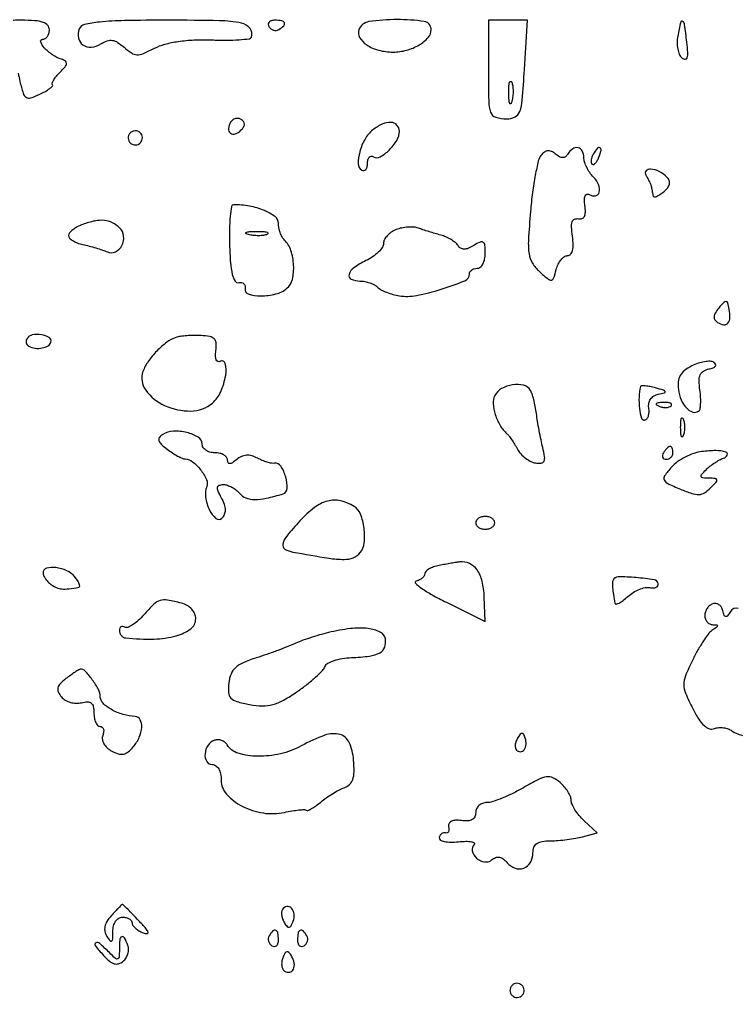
# Model space of a CAD drawing. Extents: x 0 to 5034, y 0 to 2560.
# Drawn here: x 1791.3 to 1904, y 2406.4 to 2560.1 of the extents above; entities that cross this region are included whole.
import ezdxf

# ---------------------------------------------------------------- set-up
doc = ezdxf.new("R2010")
doc.units = 0

msp = doc.modelspace()

# ---------------------------------------------------------------- linework, layer by layer
for points in [[(1791.104557, 2551.696233, 0.017427), (1791.368813, 2550.369224, 0.01855), (1791.873074, 2548.536586, 0.174629), (1792.360231, 2547.897593, 0.224943), (1793.074412, 2547.803406, 0.032397), (1794.480419, 2548.358741, 0.018174), (1795.36385, 2548.815614, 0.032807), (1796.045486, 2549.261434, 0.039709), (1796.476728, 2549.642863, 0.408905), (1796.474769, 2549.858564, -0.301493), (1796.425231, 2550.103263, -0.041186), (1796.672704, 2550.592586, -0.036159), (1797.101047, 2551.188988, -0.022571), (1797.681548, 2551.824405, 0.020427), (1798.472529, 2552.682798, 0.150175), (1798.690045, 2553.189375, 0.276204), (1798.519814, 2553.559077, 0.069753), (1797.901786, 2553.866071, -0.069842), (1796.50427, 2554.560572, -0.05281), (1795.199092, 2555.673784, -0.10478), (1794.638001, 2556.588348, -0.518164), (1794.928571, 2557, 0.138775), (1795.337148, 2557.115627, 0.100075), (1795.685268, 2557.440625, 0.085667), (1795.919674, 2557.926711, 0.069717), (1796, 2558.5, 0.18586), (1795.732647, 2559.194388, 0.127189), (1795.01943, 2559.66445, 0.065119), (1793.723681, 2559.926644, 0.017402), (1791.616577, 2560, 0.016227), (1789.104753, 2559.918459, 0.103765)], [(1904.274804, 2467.546629, 0.334348), (1903.040227, 2467.065089, -0.021241), (1902.573104, 2466.376477, -0.267739), (1902.295938, 2466.25632, -0.290221), (1902.06975, 2466.438881, -0.023888), (1901.851277, 2467.201392, 0.086163), (1901.622262, 2467.7383, 0.102907), (1901.236, 2468.12862, 0.111927), (1900.7537, 2468.311596, 0.118274), (1900.25, 2468.263206, 0.09214), (1899.772214, 2467.992814, 0.069352), (1899.367188, 2467.543463, 0.067991), (1899.093621, 2466.990345, 0.081061), (1899, 2466.416667, 0.086757), (1899.094777, 2465.874553, 0.09314), (1899.367188, 2465.411648, 0.098871), (1899.773124, 2465.099163, 0.11214), (1900.25, 2464.984687, -0.021744), (1900.870951, 2464.950046, -0.382362), (1900.996305, 2464.813081, -0.245609), (1900.890991, 2464.606236, -0.013091), (1900.258639, 2464.18101, 0.086594), (1899.66119, 2463.637046, 0.017586), (1898.820664, 2462.470329, 0.018054), (1897.929189, 2461.026127, 0.016054), (1897.106591, 2459.464482, 0.015235), (1895.968514, 2456.931307, 0.098093), (1895.696249, 2455.561594, 0.101562), (1895.972222, 2454.21246, 0.016887), (1897.101559, 2451.800929, 0.024022), (1898.044716, 2450.152823, 0.064315), (1898.910577, 2449.117008, 0.104567), (1899.727257, 2448.630013, 0.175709), (1900.516341, 2448.644644, -0.07111), (1901.185271, 2448.797342, -0.052474), (1901.94561, 2448.780302, -0.052914), (1902.677861, 2448.606539, -0.076676), (1903.262735, 2448.293242, 0.06854), (1903.926939, 2447.923492, 0.025444), (1904.944366, 2447.586084, 0.024645)]]:
    msp.add_lwpolyline(points, format="xyb")
for points in [[(1800.685134, 2558.621855, 0.141891), (1800.564063, 2557.192586, 0.194381), (1801.265574, 2556.125041, 0.175413), (1802.582268, 2555.777362, 0.11782), (1804.072391, 2556.277282, -0.054576), (1805.065705, 2556.75613, -0.122029), (1805.894353, 2556.837013, -0.109247), (1806.723809, 2556.521779, -0.038705), (1807.734291, 2555.740463, 0.038849), (1808.879562, 2554.855452, 0.13836), (1809.755059, 2554.579564, 0.108367), (1810.767337, 2554.769625, 0.019276), (1812.521234, 2555.595394, -0.054139), (1814.154014, 2556.229456, -0.029341), (1816.266217, 2556.665478, -0.025954), (1818.739635, 2556.896195, -0.01934), (1821.481003, 2556.902878, 0.010356), (1823.806044, 2556.866778, 0.016201), (1825.805357, 2556.941959, 0.010407), (1827.423686, 2557.089305, 0.281048), (1827.75, 2557.342336, 0.26218), (1827.544689, 2558.704899, 0.179105), (1826.181648, 2559.548054, 0.045239), (1822.750434, 2559.923907, 0.004672), (1814.606989, 2560, 0.004316), (1807.786748, 2559.941128, 0.020354), (1803.879854, 2559.714403, 0.031338), (1801.498435, 2559.326851, 0.250131)], [(1830.510081, 2558.983688, 0.090427), (1830.820631, 2558.639411, 0.095498), (1831.22714, 2558.434921, 0.099685), (1831.665803, 2558.401101, 0.108373), (1832.069098, 2558.542705, 0.050477), (1832.838655, 2559.13314, 0.315493), (1832.933879, 2559.592818, 0.25701), (1832.519563, 2559.914842, 0.039415), (1831.440983, 2560, 0.067432), (1830.890269, 2559.925389, 0.140899), (1830.524436, 2559.701458, 0.190788), (1830.397824, 2559.36964, 0.136093)], [(1844.644227, 2558.515254, 0.230615), (1844.751381, 2557.285268, 0.112918), (1845.8676, 2556.12276, 0.082123), (1847.758809, 2555.285113, 0.063352), (1850, 2555, 0.06585), (1852.139316, 2555.282975, 0.067457), (1854.112662, 2556.112015, 0.078705), (1855.522429, 2557.27442, 0.183051), (1856, 2558.535184, 0.371863), (1854.914222, 2559.793222, 0.037138), (1850.625259, 2560.104657, 0.036292), (1846.218021, 2559.776568, 0.27072)], [(1865, 2553, 0.003977), (1865.045557, 2547.271908, 0.077003), (1865.344287, 2545.527541, 0.242528), (1866.138576, 2544.754847, 0.074109), (1867.847964, 2544.500341, 0.112148), (1869.176873, 2544.802408, 0.196259), (1869.92325, 2545.625866, 0.066598), (1870.320519, 2547.438592, 0.005543), (1870.665912, 2552.250341), (1871.135896, 2560), (1868.067948, 2560), (1865, 2560)], [(1894.756463, 2557.50635, 0.047363), (1894.659603, 2556.481474, 0.048353), (1894.758669, 2555.463973, 0.053043), (1895.025186, 2554.601401, 0.118655), (1895.433371, 2554.055297, 0.165208), (1895.922199, 2553.868356, 0.34146), (1896.23584, 2554.092402, 0.088816), (1896.330462, 2554.909771, 0.013577), (1896.184079, 2556.548948, 0.004734), (1895.831456, 2559.339721, 0.214423), (1895.530904, 2559.82167, 0.52632), (1895.214584, 2559.69598, 0.008683)], [(1868.692991, 2547.269032, -0.087174), (1868.51666, 2546.883358, -0.597527), (1868.356533, 2546.900903, -0.080377), (1868.235556, 2547.431793, -0.012823), (1868.194949, 2548.5, -0.014395), (1868.212705, 2549.580113, -0.052471), (1868.315079, 2550.257153, -0.333666), (1868.47713, 2550.386009, -0.31318), (1868.655937, 2550.269032, -0.06278), (1868.814405, 2549.671085, -0.030339), (1868.872264, 2548.880008, -0.029507), (1868.832894, 2548.036634, -0.037336)], [(1824.468963, 2543.949781, 0.116221), (1824.141241, 2542.967994, 0.258096), (1824.448742, 2542.268926, 0.251496), (1825.214666, 2542.146534, 0.113251), (1826.103799, 2542.703799, 0.053431), (1826.515485, 2543.214314, 0.136091), (1826.655459, 2543.664644, 0.169261), (1826.531428, 2544.059296, 0.094625), (1826.156231, 2544.403444, 0.105525), (1825.716563, 2544.560607, 0.099247), (1825.240657, 2544.529717, 0.096292), (1824.801911, 2544.315254, 0.09291)], [(1808.552786, 2542.08541, 0.099038), (1808.401684, 2541.679226, 0.097945), (1808.417584, 2541.244476, 0.097945), (1808.597789, 2540.848514, 0.099038), (1808.91459, 2540.552786, 0.099038), (1809.320774, 2540.401684, 0.097945), (1809.755524, 2540.417584, 0.097945), (1810.151486, 2540.597789, 0.099038), (1810.447214, 2540.91459, 0.099038), (1810.598316, 2541.320774, 0.097945), (1810.582416, 2541.755524, 0.097945), (1810.402211, 2542.151486, 0.099038), (1810.08541, 2542.447214, 0.099038), (1809.679226, 2542.598316, 0.097945), (1809.244476, 2542.582416, 0.097945), (1808.848514, 2542.402211, 0.099038)], [(1846.81879, 2542.75, 0.095311), (1845.602737, 2541.324602, 0.062416), (1844.776098, 2539.32265, 0.068727), (1844.530933, 2537.442776, 0.257918), (1845.09388, 2536.441979, 0.167665), (1845.437116, 2536.364744, 0.190163), (1845.733827, 2536.521767, 0.12142), (1845.934534, 2536.920279, 0.056284), (1846, 2537.5, -0.057244), (1846.066508, 2538.079017, -0.12325), (1846.270068, 2538.475825, -0.190611), (1846.571045, 2538.630549, -0.164385), (1846.91938, 2538.549826, 0.270185), (1847.974419, 2538.522593, 0.069148), (1849.399443, 2539.58367, 0.064362), (1850.601613, 2541.119497, 0.134703), (1851, 2542.571429, 0.191448), (1850.6208, 2543.525475, 0.195297), (1849.693972, 2543.948767, 0.119199), (1848.322462, 2543.678454, 0.060715)], [(1873.265022, 2538.762331, 0.109922), (1872.83955, 2537.884129, 0.011661), (1872.365276, 2535.64657, 0.013947), (1871.931834, 2532.920082, 0.010774), (1871.606784, 2529.928119, 0.007476), (1871.2863, 2525.467156, 0.051304), (1871.38681, 2523.271795, 0.100095), (1871.913946, 2521.817751, 0.072103), (1873.01737, 2520.484281, 0.009971), (1874.380494, 2519.299247, 0.207114), (1874.888481, 2519.14919, 0.287776), (1875.249028, 2519.441726, 0.018246), (1875.659561, 2520.806162, -0.048603), (1875.968682, 2521.64542, -0.058231), (1876.420227, 2522.35556, -0.068371), (1876.93806, 2522.839494, -0.154984), (1877.443439, 2523, 0.21359), (1877.922368, 2523.214369, 0.1213), (1878.225448, 2523.785797, 0.070383), (1878.325849, 2524.732041, 0.027733), (1878.207469, 2526.039779, -0.022119), (1878.06124, 2527.475552, -0.095577), (1878.174682, 2528.321469, -0.207521), (1878.537442, 2528.72429, -0.160607), (1879.130662, 2528.789779, 0.136585), (1879.701507, 2528.825759, 0.195297), (1880.078507, 2529.156531, 0.115515), (1880.238398, 2529.824729, 0.036116), (1880.168623, 2530.859311, -0.031435), (1880.097784, 2531.781171, -0.097326), (1880.209144, 2532.392451, -0.228899), (1880.477861, 2532.641042, -0.215768), (1880.849525, 2532.592999, 0.185677), (1881.827923, 2532.408481, 0.297053), (1882.423759, 2532.972838, 0.162555), (1882.320242, 2534.156007, 0.094237), (1881.509191, 2535.347952, -0.045457), (1880.931604, 2536.041327, -0.037057), (1880.443325, 2536.875425, -0.03842), (1880.108132, 2537.71774, -0.075626), (1880, 2538.428571, 0.118109), (1879.755014, 2539.451223, 0.228018), (1879.101139, 2539.950543, 0.206641), (1878.246318, 2539.773924, 0.101832), (1877.469989, 2538.951442, -0.094464), (1877.099855, 2538.547656, -0.163146), (1876.671313, 2538.407048, -0.125886), (1876.161756, 2538.540888, -0.046386), (1875.543651, 2538.963773, 0.05983), (1874.896705, 2539.381378, 0.136301), (1874.329786, 2539.486156, 0.139801), (1873.799525, 2539.282937, 0.064312)], [(1881.458881, 2538.933469, 0.049364), (1881.242038, 2538.490157, 0.059701), (1881.133355, 2538.040231, 0.070517), (1881.142323, 2537.651151, 0.156651), (1881.276326, 2537.390341, 0.281567), (1881.50546, 2537.335123, 0.118528), (1881.786868, 2537.507038, 0.069269), (1882.083816, 2537.899181, 0.035865), (1882.345077, 2538.456872, 0.029555), (1882.696703, 2539.564815, 0.344086), (1882.525317, 2539.954259, 0.36195), (1882.120758, 2539.871774, 0.030391)], [(1889.729924, 2535.662215, -0.018005), (1890.023301, 2535.162231, -0.015859), (1890.293378, 2534.621088, -0.016134), (1890.505713, 2534.117373, -0.045462), (1890.609687, 2533.75, 0.0009), (1890.672514, 2533.41749, 0.000603), (1890.745502, 2533.037469, 0.000607), (1890.817092, 2532.669537, 0.001199), (1890.875, 2532.377555, 0.360415), (1891.043622, 2532.240983, 0.091401), (1891.416356, 2532.313972, 0.052781), (1891.941582, 2532.588168, 0.026538), (1892.542382, 2533.035174, 0.047093), (1893.1766, 2533.671224, 0.11873), (1893.461218, 2534.255222, 0.153482), (1893.412756, 2534.807957, 0.098658), (1893.052504, 2535.347496, 0.081164), (1891.853714, 2536.209536, 0.092011), (1890.493456, 2536.59766, 0.239366), (1889.782049, 2536.317262, 0.33475)], [(1824.309477, 2524.75, 0.011376), (1824.462864, 2521.870906, 0.039934), (1824.750729, 2520.03825, 0.075835), (1825.171114, 2519.006785, 0.317519), (1825.75, 2518.75, -0.091399), (1826.20796, 2518.756918, -0.143633), (1826.559375, 2518.58608, -0.153705), (1826.747783, 2518.263008, -0.109274), (1826.75, 2517.840909, 0.38713), (1827.256872, 2516.968418, 0.077272), (1829.202033, 2516.67137, 0.061464), (1831.586553, 2516.972139, 0.111579), (1833.329694, 2517.858659, 0.164848), (1834.189471, 2519.256863, 0.069065), (1834.383202, 2521.487177, 0.066756), (1833.952157, 2523.795892, 0.116095), (1832.94018, 2525.45, -0.070655), (1832.579762, 2525.934963, -0.038549), (1832.276178, 2526.612969, -0.037507), (1832.069176, 2527.363985, -0.048531), (1832, 2528.075, 0.237137), (1831.473015, 2529.12366, 0.061817), (1829.783091, 2530.08224, 0.052541), (1827.461649, 2530.768713, 0.045665), (1824.934477, 2531, 0.367733), (1824.620312, 2530.732811, 0.015398), (1824.41448, 2529.164062, 0.020296), (1824.295125, 2527.146278, 0.012243)], [(1801.25, 2527.902187, 0.03341), (1800.388708, 2527.514224, 0.043017), (1799.660938, 2527.041563, 0.049068), (1799.152386, 2526.558174, 0.180085), (1799, 2526.148801, 0.196367), (1799.157659, 2525.762841, 0.059429), (1799.660938, 2525.358781, 0.049468), (1800.388668, 2524.999218, 0.036636), (1801.25, 2524.745173, -0.011802), (1802.229897, 2524.508308, -0.008425), (1803.315219, 2524.199005, -0.008513), (1804.340398, 2523.86891, -0.017966), (1805.120958, 2523.571125, 0.21375), (1806.391362, 2523.597523, 0.166285), (1807.393059, 2524.571742, 0.14607), (1807.664119, 2526.064201, 0.170363), (1807.042905, 2527.357095, 0.082299), (1805.919627, 2528.161, 0.091031), (1804.635421, 2528.523866, 0.074969), (1803.108411, 2528.438514, 0.037751)], [(1850.5, 2527.079282, 0.055741), (1849.735138, 2526.67759, 0.057664), (1849.0875, 2526.120749, 0.063986), (1848.646921, 2525.500522, 0.123076), (1848.5, 2524.912694, -0.149538), (1848.309033, 2524.288447, -0.050072), (1847.692188, 2523.546837, -0.044534), (1846.802347, 2522.815534, -0.038009), (1845.75, 2522.208909, 0.04118), (1843.859919, 2521.103369, 0.169443), (1843.097, 2520.042652, 0.374768), (1843.440211, 2519.292926, 0.106489), (1844.8, 2519, -0.046934), (1845.560449, 2518.928461, -0.037399), (1846.356594, 2518.714656, -0.038635), (1847.06954, 2518.401087, -0.073585), (1847.571385, 2518.028615, 0.075565), (1848.114585, 2517.628757, 0.027576), (1848.985519, 2517.230831, 0.026591), (1850.00121, 2516.893941, 0.028711), (1851.021385, 2516.676828, 0.086751), (1853.688787, 2516.732276, 0.026981), (1857.588723, 2517.718972, 0.019894), (1861.281323, 2519.031563, 0.306456), (1862, 2520.094002, -0.136832), (1862.096353, 2520.439495, -0.100252), (1862.367188, 2520.733863, -0.086333), (1862.772289, 2520.932022, -0.070793), (1863.25, 2521, 0.181627), (1863.727124, 2521.179229, 0.091173), (1864.132812, 2521.691002, 0.071106), (1864.407648, 2522.452261, 0.051167), (1864.5, 2523.352346, 0.022809), (1864.441965, 2524.623886, 0.220335), (1864.177927, 2525.07978, 0.265738), (1863.696937, 2525.124461, 0.03189), (1862.719487, 2524.602346, -0.035594), (1861.848655, 2524.145434, -0.101898), (1861.183322, 2524.004356, -0.144791), (1860.657089, 2524.156664, -0.104651), (1860.219487, 2524.587716, 0.07793), (1859.802866, 2525.044049, 0.033408), (1859.123849, 2525.517134, 0.032033), (1858.318441, 2525.934074, 0.036472), (1857.5, 2526.224262, -0.005081), (1856.624719, 2526.474043, -0.003594), (1855.646875, 2526.771532, -0.003627), (1854.7165, 2527.069325, -0.007651), (1854, 2527.31661, 0.069155), (1853.281728, 2527.469358, 0.034802), (1852.353125, 2527.471096, 0.033743), (1851.375855, 2527.338193, 0.042425)], [(1830.269032, 2526.344063, -0.06278), (1829.671085, 2526.185595, -0.030339), (1828.880008, 2526.127736, -0.029507), (1828.036634, 2526.167106, -0.037336), (1827.269032, 2526.307009, -0.087174), (1826.883358, 2526.48334, -0.597527), (1826.900903, 2526.643467, -0.080377), (1827.431793, 2526.764444, -0.012823), (1828.5, 2526.805051, -0.014395), (1829.580113, 2526.787295, -0.052471), (1830.257153, 2526.684921, -0.333666), (1830.386009, 2526.52287, -0.31318)], [(1901.201442, 2514.744753, 0.03643), (1900.653026, 2513.975362, 0.116848), (1900.460023, 2513.380616, 0.171997), (1900.587752, 2512.89952, 0.104642), (1901.017973, 2512.488892, 0.102076), (1901.968751, 2512.141695, 0.255493), (1902.639612, 2512.389321, 0.176393), (1902.957434, 2513.214323, 0.052863), (1902.838397, 2514.577456, 0.021049), (1902.603625, 2515.558794, 0.307156), (1902.344315, 2515.776262, 0.235521), (1901.987779, 2515.64175, 0.013835)], [(1792.487659, 2509.980032, 0.086456), (1792.347192, 2509.629461, 0.102024), (1792.345313, 2509.272696, 0.11056), (1792.481778, 2508.965717, 0.11748), (1792.733688, 2508.754232, 0.085984), (1793.764165, 2508.443417, 0.076224), (1794.8851, 2508.477903, 0.087776), (1795.803236, 2508.82141, 0.194412), (1796.25, 2509.404671, 0.34024), (1795.96037, 2510.116771, 0.094491), (1794.74709, 2510.546191, 0.079865), (1793.313066, 2510.535234, 0.215807)], [(1815.883175, 2510.127725, 0.081431), (1814.453008, 2509.375413, 0.03839), (1812.884541, 2507.990014, 0.038243), (1811.519793, 2506.350198, 0.068449), (1810.710242, 2504.798867, 0.249164), (1811.137757, 2501.852607, 0.128444), (1814.109568, 2499.435504, 0.110864), (1818.248667, 2498.568382, 0.173119), (1821.625, 2499.828296, 0.115922), (1822.919493, 2501.566985, 0.058181), (1823.7147, 2504.203432, 0.110497), (1823.634989, 2506.039453, 0.501968), (1822.793623, 2506.372452, -0.248111), (1822.461121, 2506.350083, -0.201124), (1822.212907, 2506.614068, -0.090532), (1822.106343, 2507.209502, -0.035489), (1822.168623, 2508.044737, 0.051505), (1822.218285, 2509.21374, 0.180101), (1821.917823, 2509.892298, 0.153925), (1821.209014, 2510.272297, 0.034938), (1819.837565, 2510.433236, 0.016185), (1818.723469, 2510.449504, 0.014836), (1817.577709, 2510.395113, 0.015029), (1816.558445, 2510.285467, 0.046166)], [(1896.944166, 2505.646902, 0.048411), (1895.811779, 2504.931655, 0.099075), (1895.127443, 2504.1406, 0.105319), (1894.824487, 2503.181049, 0.059727), (1894.85306, 2501.957886, 0.06285), (1895.303744, 2500.317989, 0.088576), (1896.120666, 2499.044681, 0.126019), (1897.099472, 2498.413201, 0.222522), (1898.035523, 2498.521955, 0.212611), (1898.25582, 2498.84518, 0.030039), (1898.35393, 2499.664376, 0.029905), (1898.353249, 2500.704505, 0.021324), (1898.233356, 2501.863406, -0.02972), (1898.105035, 2503.34653, -0.108039), (1898.281114, 2504.270239, -0.157071), (1898.778907, 2504.843329, -0.087387), (1899.650086, 2505.180895, 0.039181), (1900.324363, 2505.370166, 0.141631), (1900.680168, 2505.631431, 0.288199), (1900.707826, 2505.922179, 0.136336), (1900.444166, 2506.212477, 0.136844), (1899.870164, 2506.384045, 0.044694), (1898.980509, 2506.320881, 0.040649), (1897.957384, 2506.06892, 0.035988)], [(1866.00278, 2501.005195, 0.141579), (1865.732062, 2499.735737, 0.059325), (1866.064716, 2498.003186, 0.056904), (1866.839587, 2496.276813, 0.082283), (1867.914537, 2495, -0.055169), (1868.20571, 2494.689784, -0.011674), (1868.637585, 2494.085057, -0.012089), (1869.10742, 2493.356301, -0.011214), (1869.553839, 2492.587427, 0.058152), (1870.089969, 2491.836112, 0.045794), (1870.826481, 2491.159125, 0.047165), (1871.640575, 2490.651531, 0.079551), (1872.406378, 2490.410862, 0.065743), (1873.302362, 2490.39793, 0.259194), (1873.734262, 2490.708942, 0.150754), (1873.831448, 2491.39746, 0.021077), (1873.540641, 2492.823434, -0.009233), (1873.261906, 2494.042067, -0.005524), (1872.973455, 2495.499842, -0.005529), (1872.7183, 2496.957904, -0.009562), (1872.542837, 2498.176026, 0.016355), (1872.369326, 2499.274634, 0.016214), (1872.123972, 2500.362758, 0.016296), (1871.847854, 2501.29901, 0.058616), (1871.585045, 2501.862394, 0.202848), (1870.528784, 2502.611627, 0.092528), (1868.80539, 2502.667075, 0.086629), (1867.073665, 2502.083199, 0.146377)], [(1888.9, 2502.40638, 0.051405), (1888.670654, 2500.761794, 0.039759), (1888.749626, 2498.953106, 0.038996), (1889.051986, 2497.46962, 0.379759), (1889.55, 2497.153277, 0.180504), (1889.88972, 2497.346495, 0.092538), (1890.133152, 2497.779702, 0.072129), (1890.245288, 2498.384276, 0.051848), (1890.201157, 2499.070547, -0.09015), (1890.209993, 2499.807155, -0.10543), (1890.483015, 2500.449519, -0.103887), (1890.998384, 2500.93136, -0.085258), (1891.701157, 2501.20771, 0.014131), (1892.661663, 2501.435453, 0.463977), (1892.751466, 2501.625762, 0.215458), (1892.515461, 2501.832102, 0.0067), (1891.25, 2502.19682, 0.016875), (1890.380245, 2502.403643, 0.0277), (1889.631562, 2502.512454, 0.026812), (1889.058195, 2502.532718, 0.340077)], [(1891.8125, 2499.316886, 0.051402), (1892.359369, 2499.160852, 0.05415), (1892.916927, 2499.123424, 0.060344), (1893.402231, 2499.202593, 0.126455), (1893.729167, 2499.395833, 0.296942), (1893.77538, 2499.614691, 0.208169), (1893.592839, 2499.799335, 0.077125), (1893.112848, 2499.910055, 0.028489), (1892.416667, 2499.921053, 0.018894), (1891.670344, 2499.862007, 0.168741), (1891.37858, 2499.720685, 0.470617), (1891.395823, 2499.538436, 0.054073)], [(1895.157895, 2496, 0.017491), (1895.189089, 2495.10856, 0.078554), (1895.306058, 2494.601562, 0.447206), (1895.474999, 2494.540618, 0.174857), (1895.662281, 2494.75, 0.057986), (1895.818615, 2495.320008, 0.037979), (1895.87034, 2496, 0.037979), (1895.818615, 2496.679992, 0.057986), (1895.662281, 2497.25, 0.174857), (1895.474999, 2497.459382, 0.447206), (1895.306058, 2497.398438, 0.078554), (1895.189089, 2496.89144, 0.017491)], [(1813.819517, 2494.888455, 0.089467), (1813.291508, 2494.413994, 0.241507), (1813.20081, 2493.932975, 0.135154), (1813.551919, 2493.368257, 0.024689), (1814.504871, 2492.571288, 0.017128), (1815.328955, 2491.991786, 0.019604), (1816.155226, 2491.497146, 0.019128), (1816.882126, 2491.135222, 0.096553), (1817.321429, 2491.031803, -0.159565), (1818.493968, 2490.596924, -0.057555), (1819.765488, 2489.322334, -0.057948), (1820.687497, 2487.830057, -0.203016), (1820.728529, 2486.724301, 0.130236), (1820.548309, 2485.005713, 0.073134), (1821.173904, 2482.987202, 0.105306), (1822.177133, 2481.684872, 0.390733), (1823.123125, 2481.723125, 0.096063), (1823.534972, 2482.333124, 0.106155), (1823.669825, 2483.031291, 0.081671), (1823.514747, 2483.865986, 0.036196), (1823.057457, 2484.892641, -0.019423), (1822.521885, 2485.994161, -0.137889), (1822.439997, 2486.57666, -0.28323), (1822.698315, 2486.891959, -0.083294), (1823.342372, 2487, -0.080367), (1823.967723, 2486.898831, -0.044212), (1824.680637, 2486.5897, -0.042633), (1825.366437, 2486.137708, -0.052581), (1825.914323, 2485.603235, 0.129251), (1826.884057, 2484.909476, 0.089285), (1828.217123, 2484.658876, 0.056589), (1830.077958, 2484.855619, 0.018862), (1832.731948, 2485.550601, 0.321913), (1833.365998, 2486.377609, 0.076352), (1833.143417, 2488.205212, 0.074375), (1832.377393, 2489.911034, 0.301023), (1831.385447, 2490.348612, -0.090515), (1830.924816, 2490.353772, -0.025749), (1830.22726, 2490.526862, -0.025032), (1829.445521, 2490.807589, -0.02415), (1828.686078, 2491.168006, 0.0551), (1827.791476, 2491.52668, 0.084987), (1826.96436, 2491.611051, 0.089324), (1826.186007, 2491.415545, 0.067216), (1825.436078, 2490.946949, -0.023967), (1824.757391, 2490.436556, -0.138014), (1824.335311, 2490.295474, -0.310087), (1824.091108, 2490.446235, -0.104463), (1824, 2490.877555, 0.173281), (1823.846976, 2491.305846, 0.093538), (1823.4125, 2491.670282, 0.073876), (1822.76512, 2491.91687, 0.054166), (1822, 2492, -0.067408), (1821.23551, 2492.103537, -0.084177), (1820.5875, 2492.40638, -0.099596), (1820.154154, 2492.855867, -0.14311), (1820, 2493.383423, 0.26168), (1819.404188, 2494.443904, 0.077195), (1817.618238, 2495.184192, 0.069989), (1815.479949, 2495.396825, 0.128942)], [(1892.5, 2492, 0.082592), (1892.343488, 2491.6179, 0.161196), (1892.3746, 2491.29375, 0.182303), (1892.586039, 2491.078288, 0.108972), (1892.940983, 2491, 0.093332), (1893.345238, 2491.076123, 0.09642), (1893.688914, 2491.29375, 0.099167), (1893.918938, 2491.618444, 0.105053), (1894, 2492, 0.042167), (1893.967655, 2492.382849, 0.061769), (1893.870461, 2492.70625, 0.081139), (1893.727648, 2492.92554, 0.210953), (1893.559017, 2493, 0.151918), (1893.34829, 2492.934461, 0.038439), (1893.066025, 2492.70625, 0.035638), (1892.768994, 2492.382774, 0.029505)], [(1898.542306, 2492.199243, 0.052222), (1897.276887, 2491.90359, 0.035755), (1895.919979, 2491.321318, 0.036056), (1894.679227, 2490.56246, 0.058906), (1893.768593, 2489.733186, 0.021736), (1892.693452, 2488.378861, 0.258503), (1892.615084, 2487.737503, 0.187929), (1893.117361, 2487.204648, 0.011345), (1895.161128, 2486.290204, 0.018929), (1896.979451, 2485.605425, 0.090335), (1898.073495, 2485.448867, 0.130006), (1898.947083, 2485.715855, 0.057621), (1899.899126, 2486.470554, 0.011138), (1900.781056, 2487.392676, 0.230682), (1900.886682, 2487.75, 0.344056), (1900.65793, 2487.959729, 0.019828), (1899.642857, 2488, -0.022807), (1898.701748, 2488.042951, -0.297823), (1898.440476, 2488.25, -0.263551), (1898.508448, 2488.59664, -0.019098), (1899.196429, 2489.339286, -0.029878), (1899.813927, 2489.887087, -0.021441), (1900.56321, 2490.42546, -0.021757), (1901.323578, 2490.877804, -0.042877), (1901.968603, 2491.156201, 0.204917), (1902.529324, 2491.653965, 0.457368), (1902.326473, 2492.111445, 0.075362), (1900.741555, 2492.342995, 0.02996)], [(1835.371172, 2481.289628, 0.013419), (1833.298286, 2478.900923, 0.117646), (1832.688494, 2477.650323, 0.318969), (1833.013932, 2476.876436, 0.095346), (1834.278944, 2476.392946, 0.003972), (1839.904331, 2475.44463, 0.037792), (1842.333173, 2475.241312, 0.099049), (1843.757649, 2475.514511, 0.123403), (1844.841317, 2476.308798, 0.147887), (1845.487258, 2477.840525, 0.058911), (1845.459039, 2480.143721, 0.059142), (1844.90016, 2482.350097, 0.1642), (1843.89298, 2483.566142, 0.082297), (1841.741215, 2484.449005, 0.122145), (1839.713518, 2484.412588, 0.099971), (1837.651048, 2483.389905, 0.042432)], [(1863, 2481, 0.148195), (1863.115568, 2480.618646, 0.098894), (1863.440625, 2480.29375, 0.082425), (1863.926543, 2480.074694, 0.064853), (1864.5, 2480, 0.064853), (1865.073457, 2480.074694, 0.082425), (1865.559375, 2480.29375, 0.098894), (1865.884432, 2480.618646, 0.148195), (1866, 2481, 0.148195), (1865.884432, 2481.381354, 0.098894), (1865.559375, 2481.70625, 0.082425), (1865.073457, 2481.925306, 0.064853), (1864.5, 2482, 0.064853), (1863.926543, 2481.925306, 0.082425), (1863.440625, 2481.70625, 0.098894), (1863.115568, 2481.381354, 0.148195)], [(1857.25, 2474.294267, 0.034645), (1856.388539, 2474.065523, 0.048022), (1855.660938, 2473.73642, 0.057865), (1855.156042, 2473.363362, 0.20762), (1855, 2473.003773, -0.14086), (1854.898873, 2472.651933, -0.074116), (1854.600723, 2472.303452, -0.064222), (1854.16056, 2472.010746, -0.056321), (1853.640758, 2471.823324, 0.588402), (1853.546888, 2471.488798, 0.042571), (1854.475383, 2470.713726, 0.026231), (1856.13922, 2469.675123, 0.012281), (1858.390758, 2468.5), (1864.5, 2465.5), (1864.347638, 2469.380639, 0.048752), (1864.013212, 2471.812375, 0.095059), (1863.211359, 2473.590517, 0.129701), (1862.006956, 2474.604235, 0.141423), (1860.5, 2474.848505, 0.009564), (1859.969478, 2474.77406, 0.002592), (1859.132812, 2474.635839, 0.002622), (1858.184765, 2474.469043, 0.00272)], [(1795, 2473.122445, 0.107842), (1795.087878, 2472.719745, 0.043612), (1795.367188, 2472.228368, 0.040529), (1795.771731, 2471.733251, 0.040803), (1796.25, 2471.311092, 0.060135), (1797.090671, 2470.828106, 0.07563), (1797.959713, 2470.605851, 0.055874), (1799.047259, 2470.619147, 0.018584), (1800.622445, 2470.875, 0.353211), (1800.760714, 2471.041326, 0.095359), (1800.69636, 2471.403906, 0.05448), (1800.433501, 2471.915467, 0.027311), (1800, 2472.5, 0.112719), (1798.741551, 2473.463811, 0.076458), (1796.997976, 2473.958529, 0.101391), (1795.543499, 2473.8445, 0.334296)], [(1884.58887, 2472, 0.099187), (1884.489831, 2471.545241, 0.023712), (1884.513698, 2470.768313, 0.019202), (1884.636232, 2469.721517, 0.008413), (1884.875, 2468.345012, 0.421646), (1885.06273, 2468.220896, 0.067701), (1885.522005, 2468.388065, 0.04183), (1886.163101, 2468.797077, 0.02102), (1886.902038, 2469.411345, -0.044407), (1887.743111, 2470.046507, -0.042459), (1888.69549, 2470.534105, -0.045512), (1889.613141, 2470.815312, -0.102852), (1890.336461, 2470.816333, 0.05382), (1890.91, 2470.761082, 0.100362), (1891.364534, 2470.858702, 0.152957), (1891.628202, 2471.087713, 0.190542), (1891.684423, 2471.404779, 0.311422), (1891.025748, 2472.038273, 0.019607), (1888.21058, 2472.386007, 0.019729), (1885.374894, 2472.511531, 0.299344)], [(1810.842707, 2466.534108, -0.028413), (1809.959551, 2465.627889, -0.041576), (1809.078973, 2464.946764, -0.04868), (1808.31795, 2464.552516, -0.23791), (1807.849321, 2464.593125, 0.102458), (1807.525604, 2464.71106, 0.178496), (1807.249488, 2464.652756, 0.166476), (1807.064383, 2464.423617, 0.087615), (1807, 2464.059017, 0.091232), (1807.075801, 2463.647044, 0.08721), (1807.29375, 2463.281711, 0.08914), (1807.618243, 2463.018712, 0.101251), (1808, 2462.9, 0.030895), (1812.44977, 2462.731285, 0.06072), (1815.949181, 2463.242877, 0.092171), (1818.206613, 2464.334117, 0.23855), (1819, 2465.902421, 0.102813), (1818.836965, 2466.686914, 0.082576), (1818.367423, 2467.412118, 0.075841), (1817.645088, 2467.996287, 0.066801), (1816.75, 2468.369714, 0.020392), (1814.564665, 2468.860828, 0.120974), (1813.40456, 2468.790558, 0.119382), (1812.401504, 2468.190774, 0.019638)], [(1839.863025, 2463.74299, 0.011202), (1838.428922, 2463.362036, 0.00894), (1836.900389, 2462.889327, 0.009057), (1835.500451, 2462.400536, 0.022465), (1834.5, 2461.978784, -0.016948), (1833.462806, 2461.528008, -0.005614), (1831.9125, 2460.935845, -0.005583), (1830.178093, 2460.317499, -0.006316), (1828.5, 2459.763868, 0.025252), (1826.441487, 2458.997174, 0.084098), (1825.234617, 2458.21536, 0.112454), (1824.54559, 2457.217233, 0.066419), (1824.189053, 2455.806747, 0.046403), (1824.155547, 2454.29803, 0.177207), (1824.534119, 2453.45327, 0.132319), (1825.44839, 2452.910674, 0.021767), (1827.467114, 2452.440192, 0.039452), (1829.484227, 2452.224386, 0.073181), (1831.115649, 2452.418427, 0.062863), (1832.780085, 2453.102693, 0.022605), (1834.953408, 2454.467712, 0.014575), (1836.480708, 2455.593406, 0.017496), (1837.846785, 2456.742394, 0.016362), (1838.920424, 2457.777244, 0.101513), (1839.330416, 2458.418668, -0.176751), (1839.757986, 2458.909825, -0.045064), (1840.739687, 2459.341819, -0.040273), (1842.024038, 2459.661538, -0.031485), (1843.454283, 2459.8058, 0.022241), (1846.31834, 2460.041327, 0.094631), (1847.944081, 2460.571479, 0.181675), (1848.704128, 2461.460326, 0.135857), (1848.805368, 2462.756437, 0.236352), (1847.979125, 2463.829226, 0.085316), (1846.076189, 2464.376626, 0.057476), (1843.298731, 2464.362886, 0.029375)], [(1798.601615, 2456.499452, 0.034468), (1797.690676, 2455.705593, 0.136098), (1797.328156, 2455.064319, 0.172228), (1797.391117, 2454.418073, 0.06371), (1797.888383, 2453.63449, 0.087643), (1798.487559, 2453.126491, 0.061495), (1799.302096, 2452.776761, 0.060196), (1800.197767, 2452.62994, 0.07464), (1801.036768, 2452.719866, -0.053372), (1801.99356, 2452.863625, -0.183853), (1802.578757, 2452.668948, -0.175433), (1802.903125, 2452.126177, -0.04787), (1803, 2451.116631, 0.043814), (1803.071138, 2450.306363, 0.063593), (1803.284531, 2449.62176, 0.083338), (1803.598385, 2449.158507, 0.205064), (1803.968615, 2449, -0.173789), (1804.291844, 2448.884154, -0.1496), (1804.492261, 2448.581903, -0.104864), (1804.528963, 2448.121532, -0.059319), (1804.391056, 2447.576692, 0.132458), (1804.325967, 2446.947146, 0.089579), (1804.56726, 2446.262931, 0.077211), (1805.079569, 2445.618716, 0.063447), (1805.796574, 2445.10887, 0.049622), (1806.829005, 2444.681786, 0.122883), (1807.641048, 2444.642347, 0.121742), (1808.381171, 2444.989247, 0.048239), (1809.187539, 2445.782178, 0.069553), (1810.126923, 2447.285478, 0.088777), (1810.518663, 2448.868819, 0.135274), (1810.27537, 2450.048037, 0.268513), (1809.5, 2450.549157, -0.058838), (1807.578131, 2450.87245, -0.056968), (1805.76193, 2451.636073, -0.064484), (1804.426728, 2452.631465, -0.203072), (1804, 2453.638816, 0.122478), (1803.714524, 2454.786752, 0.036471), (1802.74717, 2456.328358, 0.033295), (1801.611261, 2457.677315, 0.22966), (1800.821429, 2457.968197, 0.115978), (1800.619268, 2457.899054, 0.006013), (1800.036769, 2457.523634, 0.00927), (1799.352256, 2457.052249, 0.006579)], [(1835.565395, 2445.923169, -0.066306), (1832.303676, 2444.685143, -0.061176), (1828.739595, 2444.298188, -0.068774), (1825.672838, 2444.766028, -0.184167), (1823.946569, 2446.086453, 0.090224), (1823.576999, 2446.496493, 0.076585), (1823.065921, 2446.778643, 0.076835), (1822.495278, 2446.893242, 0.0919), (1821.953027, 2446.817676, 0.167513), (1820.934385, 2446.037343, 0.123105), (1820.456163, 2444.686196, 0.158546), (1820.721724, 2443.494577, 0.265232), (1821.588484, 2443, -0.157061), (1822.151389, 2442.818707, -0.106779), (1822.606149, 2442.315523, -0.080986), (1822.901771, 2441.531371, -0.049766), (1823, 2440.546917, 0.186591), (1823.859048, 2438.325106, 0.090667), (1826.315641, 2436.449518, 0.07974), (1829.627876, 2435.380852, 0.092552), (1832.933672, 2435.485432, -0.012184), (1834.125532, 2435.716922, -0.017247), (1835.196676, 2435.860208, -0.013408), (1836.076217, 2435.923357, -0.180511), (1836.378364, 2435.825799, 0.271389), (1836.643089, 2435.788634, 0.03024), (1837.214002, 2436.065116, 0.030155), (1837.904365, 2436.50932, 0.019771), (1838.645012, 2437.098, -0.023654), (1839.487509, 2437.757027, -0.016906), (1840.487033, 2438.415752, -0.017126), (1841.484519, 2438.979803, -0.034696), (1842.310844, 2439.339964, 0.101643), (1843.166885, 2439.858068, 0.124521), (1843.674811, 2440.639824, 0.079937), (1843.88029, 2441.844959, 0.022971), (1843.810844, 2443.741963, 0.082475), (1843.123342, 2446.467342, 0.229008), (1841.662797, 2447.719837, 0.154485), (1839.284798, 2447.605758, 0.03519)], [(1869.582949, 2447.134215, 0.052326), (1869.327923, 2446.604943, 0.061761), (1869.20609, 2446.06291, 0.07231), (1869.228156, 2445.59012, 0.149701), (1869.399864, 2445.266802, 0.208213), (1870.031223, 2445.018401, 0.228122), (1870.610436, 2445.323111, 0.143258), (1870.913564, 2446.144952, 0.097944), (1870.787251, 2447.138246, 0.033951), (1870.536207, 2447.749629, 0.286646), (1870.294341, 2447.899578, 0.233206), (1870.012891, 2447.759582, 0.024362)], [(1870.5, 2439.359905, -0.01689), (1868.840226, 2438.467947, -0.018086), (1867.160938, 2437.711626, -0.017948), (1865.677837, 2437.168383, -0.076604), (1864.75, 2437.01645, 0.087894), (1864.081803, 2436.891585, 0.093798), (1863.514062, 2436.545743, 0.099036), (1863.134167, 2436.034644, 0.110893), (1863, 2435.437142, -0.111683), (1862.850966, 2434.778247, -0.155948), (1862.440128, 2434.341021, -0.115237), (1861.743278, 2434.142421, -0.046618), (1860.75, 2434.187142, 0.042012), (1859.829172, 2434.237088, 0.102457), (1859.171369, 2434.080298, 0.167053), (1858.81694, 2433.737143, 0.168546), (1858.75, 2433.25, -0.053706), (1858.791648, 2432.788936, -0.112072), (1858.70625, 2432.440625, -0.179405), (1858.513091, 2432.259914, -0.181668), (1858.25, 2432.25, 0.131112), (1857.946693, 2432.268529, 0.112286), (1857.654169, 2432.136716, 0.097915), (1857.417392, 2431.871389, 0.077411), (1857.274829, 2431.51329, 0.328393), (1857.428232, 2431.160566, 0.077946), (1858.063196, 2430.914001, 0.051255), (1859.054141, 2430.802155, 0.028158), (1860.274829, 2430.85875, -0.019499), (1861.46415, 2430.934539, -0.048201), (1862.334842, 2430.872019, -0.126168), (1862.743052, 2430.690204, -0.445989), (1862.758676, 2430.437469, 0.255882), (1862.467516, 2429.410527, 0.156064), (1863.126207, 2428.297511, 0.140016), (1864.37124, 2427.698288, 0.219179), (1865.5, 2428, -0.078025), (1866.131617, 2428.376031, -0.139637), (1866.727812, 2428.438125, -0.123082), (1867.319497, 2428.174863, -0.053678), (1867.940434, 2427.571772, 0.135026), (1869.181175, 2426.705252, 0.177522), (1870.551345, 2426.719183, 0.174361), (1871.605206, 2427.61916, 0.130418), (1872, 2429.106989, -0.089189), (1872.159272, 2429.992773, -0.153372), (1872.614981, 2430.57972, -0.113511), (1873.439407, 2430.909181, -0.037308), (1874.75, 2431.013655, 0.017935), (1875.970436, 2431.063514, 0.011837), (1877.367661, 2431.204224, 0.011917), (1878.721505, 2431.405894, 0.022504), (1879.799483, 2431.643226), (1882.098966, 2432.259143), (1880.049483, 2434.168527, -0.030933), (1879.265149, 2434.995527, -0.032417), (1878.602036, 2435.900683, -0.03429), (1878.138092, 2436.752142, -0.108005), (1878, 2437.383968, 0.099877), (1877.877603, 2437.990591, 0.039944), (1877.485938, 2438.746538, 0.037499), (1876.919624, 2439.518636, 0.03874), (1876.25, 2440.188467, 0.06702), (1875.131298, 2440.912283, 0.146931), (1874.132383, 2441.061887, 0.083578), (1872.859399, 2440.654282, 0.012562)], [(1805.705578, 2419.227161, 0.045884), (1805.044683, 2418.346626, 0.087412), (1804.719149, 2417.526301, 0.104076), (1804.722287, 2416.743722, 0.088344), (1805.035277, 2415.977161, 0.025948), (1805.525823, 2415.283835, 0.418787), (1805.783155, 2415.255424, 0.211497), (1805.94924, 2415.581807, 0.011765), (1805.984687, 2416.75, -0.058106), (1806.096145, 2417.652424, -0.088664), (1806.414097, 2418.372448, -0.109875), (1806.900407, 2418.833945, -0.135916), (1807.5, 2419, -0.057609), (1808.073715, 2418.933678, -0.076852), (1808.559375, 2418.737678, -0.095748), (1808.884842, 2418.447641, -0.164455), (1809, 2418.106989, 0.153513), (1809.122558, 2417.717219, 0.057097), (1809.507152, 2417.281687, 0.049755), (1810.065871, 2416.870945, 0.042048), (1810.726474, 2416.551468, 0.076265), (1811.358295, 2416.414041, 0.538193), (1811.514081, 2416.620993, 0.094077), (1811.167774, 2417.212314, 0.009197), (1810.05216, 2418.444479, 0.003319), (1809.119549, 2419.424087, 0.005262), (1808.306461, 2420.249316, 0.001514), (1807.592985, 2420.954081, 0.196531), (1807.480674, 2421, 0.195516), (1807.371992, 2420.955813, 0.003111), (1806.888826, 2420.479228, 0.007671), (1806.332848, 2419.906653, 0.004947)], [(1832.635081, 2420.218566, 0.116479), (1832.500026, 2419.813281, 0.057006), (1832.513244, 2419.265846, 0.052041), (1832.660145, 2418.670761, 0.051938), (1832.92682, 2418.118408, 0.03936), (1833.355474, 2417.533274, 0.268353), (1833.680389, 2417.419978, 0.227867), (1833.9802, 2417.64177, 0.029854), (1834.317163, 2418.384129, 0.120613), (1834.459513, 2419.504837, 0.158399), (1834.034166, 2420.437418, 0.257132), (1833.31368, 2420.680455, 0.212933)], [(1830.542705, 2416.069098, 0.108373), (1830.401101, 2415.665803, 0.099685), (1830.434921, 2415.22714, 0.095498), (1830.639411, 2414.820631, 0.090427), (1830.983688, 2414.510081, 0.136093), (1831.36964, 2414.397824, 0.190788), (1831.701458, 2414.524436, 0.140899), (1831.925389, 2414.890269, 0.067432), (1832, 2415.440983, 0.039415), (1831.914842, 2416.519563, 0.25701), (1831.592818, 2416.933879, 0.315493), (1831.13314, 2416.838655, 0.050477)], [(1835, 2415.440983, 0.067432), (1835.074611, 2414.890269, 0.140899), (1835.298542, 2414.524436, 0.190788), (1835.63036, 2414.397824, 0.136093), (1836.016312, 2414.510081, 0.090427), (1836.360589, 2414.820631, 0.095498), (1836.565079, 2415.22714, 0.099685), (1836.598899, 2415.665803, 0.108373), (1836.457295, 2416.069098, 0.050477), (1835.86686, 2416.838655, 0.315493), (1835.407182, 2416.933879, 0.25701), (1835.085158, 2416.519563, 0.039415)], [(1807, 2413.928571, -0.014997), (1806.963472, 2412.710971, -0.310093), (1806.75, 2412.436688, -0.267336), (1806.386785, 2412.515778, -0.012136), (1805.428571, 2413.428571, 0.01461), (1803.905449, 2414.865189, 0.297033), (1803.307334, 2414.955277, 0.487131), (1803.204597, 2414.528489, 0.0163), (1804.496804, 2413.003531, 0.033174), (1805.42607, 2412.104418, 0.103279), (1806.187965, 2411.691395, 0.148464), (1806.884796, 2411.694073, 0.098847), (1807.592351, 2412.076644, 0.079599), (1808.043929, 2412.592339, 0.068037), (1808.341701, 2413.251185, 0.069853), (1808.446342, 2413.94762, 0.094294), (1808.33357, 2414.573113, 0.029143), (1807.787877, 2415.779884, 0.404659), (1807.374341, 2415.916383, 0.265657), (1807.062877, 2415.462349, 0.020489)], [(1832.682837, 2412.615871, 0.058511), (1832.521214, 2411.981629, 0.067768), (1832.522896, 2411.358823, 0.078711), (1832.680128, 2410.841624, 0.142196), (1832.974576, 2410.515713, 0.191013), (1833.771326, 2410.37394, 0.23802), (1834.353794, 2410.834197, 0.152732), (1834.482104, 2411.803525, 0.095806), (1834.07318, 2412.881592, 0.03936), (1833.644526, 2413.466726, 0.268353), (1833.319611, 2413.580022, 0.227867), (1833.0198, 2413.35823, 0.029854)], [(1868.552786, 2408.08541, 0.099038), (1868.401684, 2407.679226, 0.097945), (1868.417584, 2407.244476, 0.097945), (1868.597789, 2406.848514, 0.099038), (1868.91459, 2406.552786, 0.099038), (1869.320774, 2406.401684, 0.097945), (1869.755524, 2406.417584, 0.097945), (1870.151486, 2406.597789, 0.099038), (1870.447214, 2406.91459, 0.099038), (1870.598316, 2407.320774, 0.097945), (1870.582416, 2407.755524, 0.097945), (1870.402211, 2408.151486, 0.099038), (1870.08541, 2408.447214, 0.099038), (1869.679226, 2408.598316, 0.097945), (1869.244476, 2408.582416, 0.097945), (1868.848514, 2408.402211, 0.099038)]]:
    msp.add_lwpolyline(points, format="xyb", close=True)

doc.saveas('drawing.dxf')
